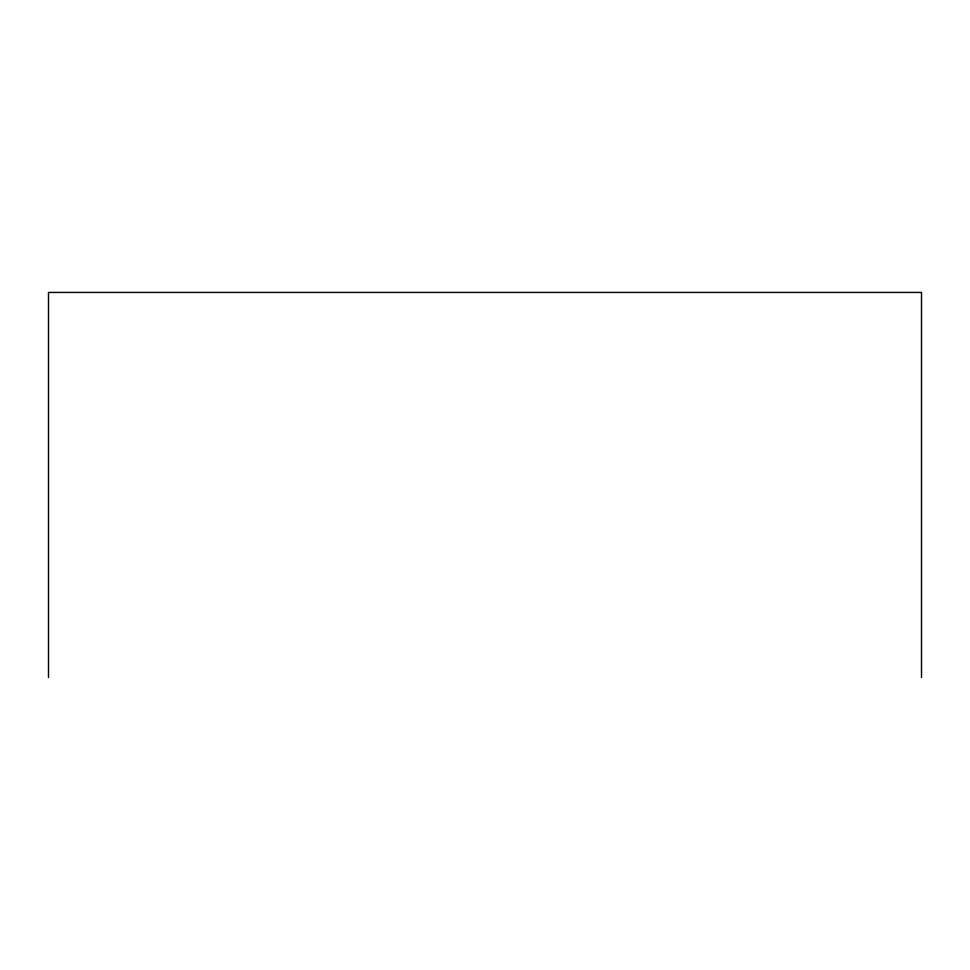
<?xml version="1.0" encoding="UTF-8"?>
<svg xmlns="http://www.w3.org/2000/svg" width="970" height="970" viewBox="0 0 970 970"><rect width="100%" height="100%" fill="white"/><g stroke="black" fill="none" stroke-linecap="round" stroke-linejoin="round"><path stroke-width="1.45" d="M921.5 677.569L921.5 292.431L48.5 292.431L48.5 677.569"/></g></svg>
